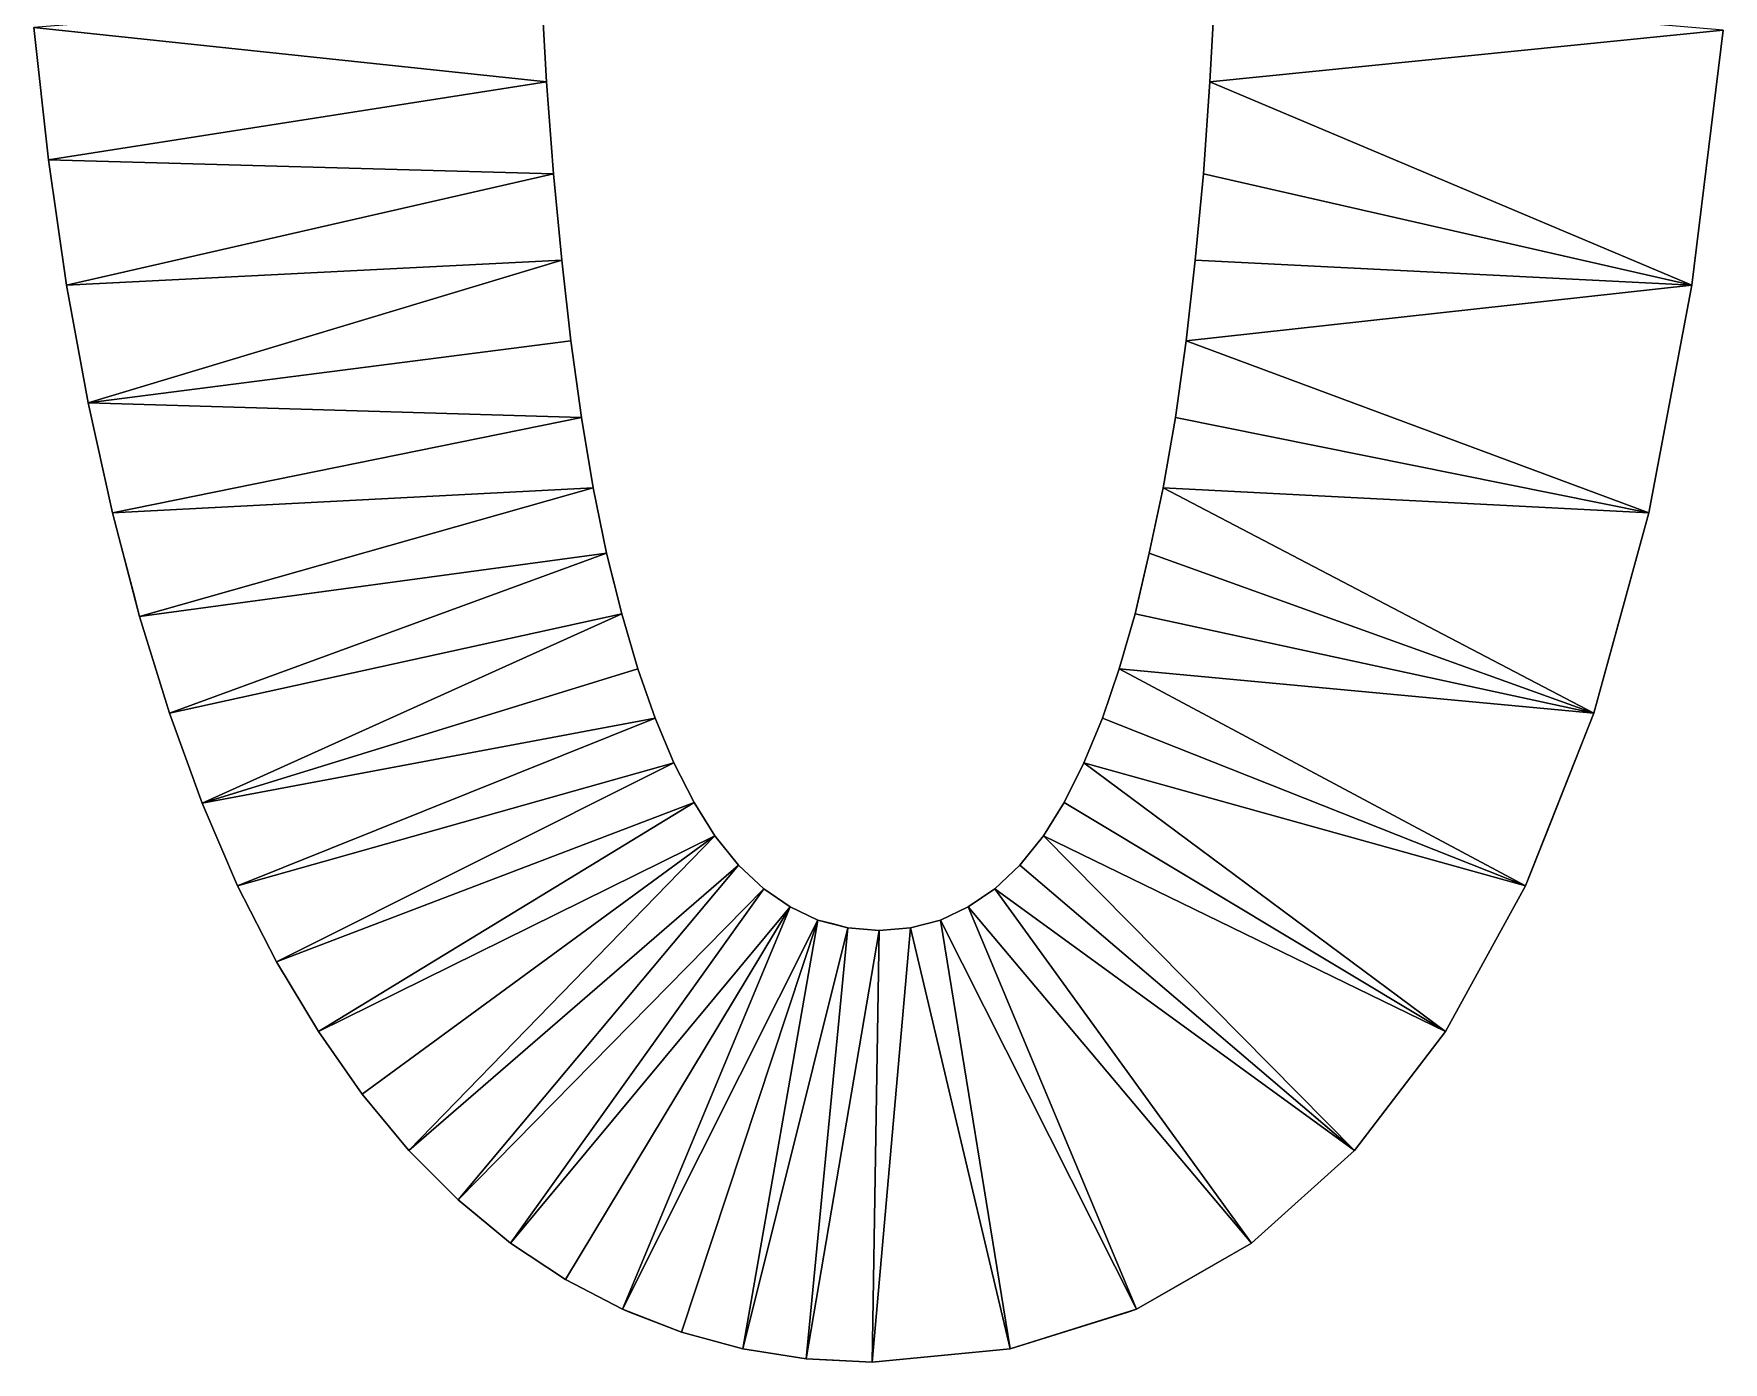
# Model space of a CAD drawing. Extents: x -29.1 to 29.1, y -25 to 25.
# Drawn here: x 13.187 to 15.615, y 3 to 4.908 of the extents above; entities that cross this region are included whole.
import ezdxf

# ---------------------------------------------------------------- set-up
doc = ezdxf.new("R2010")
doc.units = 0
doc.header["$MEASUREMENT"] = 0
doc.layers.add('ConstrLine', color=7, linetype='Continuous')
doc.layers.add('ObjLayer', color=2, linetype='Continuous')

msp = doc.modelspace()

# ---------------------------------------------------------------- linework, layer by layer
at = {"layer": 'ConstrLine'}
for p, q in [((13.924, 4.839, 4), (13.916, 4.976, 4)), ((14.885, 4.976, 4), (14.877, 4.839, 4)), ((13.187, 4.917, 4), (13.208, 4.727, 4)), ((15.57, 4.547, 4), (15.615, 4.913, 4)), ((13.934, 4.707, 4), (13.924, 4.839, 4)), ((14.877, 4.839, 4), (14.868, 4.707, 4)), ((13.208, 4.727, 4), (13.234, 4.547, 4)), ((13.946, 4.583, 4), (13.934, 4.707, 4)), ((14.868, 4.707, 4), (14.856, 4.583, 4)), ((13.959, 4.467, 4), (13.946, 4.583, 4)), ((14.856, 4.583, 4), (14.843, 4.467, 4)), ((13.234, 4.547, 4), (13.265, 4.378, 4)), ((15.508, 4.22, 4), (15.57, 4.547, 4)), ((13.974, 4.357, 4), (13.959, 4.467, 4)), ((14.843, 4.467, 4), (14.828, 4.357, 4)), ((13.265, 4.378, 4), (13.3, 4.22, 4)), ((13.991, 4.256, 4), (13.974, 4.357, 4)), ((14.828, 4.357, 4), (14.81, 4.256, 4)), ((14.01, 4.162, 4), (13.991, 4.256, 4)), ((14.81, 4.256, 4), (14.79, 4.162, 4)), ((13.3, 4.22, 4), (13.339, 4.071, 4)), ((15.429, 3.932, 4), (15.508, 4.22, 4)), ((14.032, 4.075, 4), (14.01, 4.162, 4)), ((14.79, 4.162, 4), (14.77, 4.075, 4)), ((13.339, 4.071, 4), (13.382, 3.932, 4)), ((14.055, 3.996, 4), (14.032, 4.075, 4)), ((14.77, 4.075, 4), (14.747, 3.996, 4)), ((14.08, 3.925, 4), (14.055, 3.996, 4)), ((14.747, 3.996, 4), (14.723, 3.925, 4)), ((13.382, 3.932, 4), (13.429, 3.803, 4)), ((14.107, 3.861, 4), (14.08, 3.925, 4)), ((14.723, 3.925, 4), (14.696, 3.861, 4)), ((15.331, 3.684, 4), (15.429, 3.932, 4)), ((14.136, 3.804, 4), (14.107, 3.861, 4)), ((14.696, 3.861, 4), (14.668, 3.804, 4)), ((13.429, 3.803, 4), (13.48, 3.684, 4)), ((14.166, 3.756, 4), (14.136, 3.804, 4)), ((14.668, 3.804, 4), (14.638, 3.756, 4)), ((14.2, 3.714, 4), (14.166, 3.756, 4)), ((14.638, 3.756, 4), (14.604, 3.714, 4)), ((14.236, 3.68, 4), (14.2, 3.714, 4)), ((14.604, 3.714, 4), (14.568, 3.68, 4)), ((13.48, 3.684, 4), (13.536, 3.575, 4)), ((14.274, 3.654, 4), (14.236, 3.68, 4)), ((14.568, 3.68, 4), (14.53, 3.654, 4)), ((15.216, 3.475, 4), (15.331, 3.684, 4)), ((14.314, 3.635, 4), (14.274, 3.654, 4)), ((14.53, 3.654, 4), (14.49, 3.635, 4)), ((14.357, 3.624, 4), (14.314, 3.635, 4)), ((14.402, 3.62, 4), (14.357, 3.624, 4)), ((14.447, 3.624, 4), (14.402, 3.62, 4)), ((14.49, 3.635, 4), (14.447, 3.624, 4)), ((13.536, 3.575, 4), (13.596, 3.475, 4)), ((13.596, 3.475, 4), (13.659, 3.385, 4)), ((15.085, 3.304, 4), (15.216, 3.475, 4)), ((13.659, 3.385, 4), (13.726, 3.304, 4)), ((13.726, 3.304, 4), (13.797, 3.233, 4)), ((14.937, 3.171, 4), (15.085, 3.304, 4)), ((13.797, 3.233, 4), (13.872, 3.171, 4)), ((14.772, 3.076, 4), (14.937, 3.171, 4)), ((14.59, 3.019, 4), (14.772, 3.076, 4))]:
    msp.add_line(p, q, dxfattribs=at)
for points in [[(13.924, 4.839, 5), (13.916, 4.976, 5), (13.187, 4.917, 5)], [(13.916, 4.976, 4), (13.916, 4.976, 5), (13.924, 4.839, 5)], [(13.916, 4.976, 4), (13.924, 4.839, 5), (13.924, 4.839, 4)], [(14.885, 4.976, 5), (14.877, 4.839, 5), (15.615, 4.913, 5)], [(14.885, 4.976, 4), (14.877, 4.839, 4), (14.877, 4.839, 5)], [(14.885, 4.976, 4), (14.877, 4.839, 5), (14.885, 4.976, 5)], [(13.187, 4.917, 5), (13.208, 4.727, 5), (13.924, 4.839, 5)], [(13.187, 4.917, 4), (13.208, 4.727, 4), (13.208, 4.727, 5)], [(13.187, 4.917, 4), (13.208, 4.727, 5), (13.187, 4.917, 5)], [(15.57, 4.547, 5), (15.615, 4.913, 5), (14.877, 4.839, 5)], [(15.615, 4.913, 4), (15.615, 4.913, 5), (15.57, 4.547, 5)], [(15.615, 4.913, 4), (15.57, 4.547, 5), (15.57, 4.547, 4)], [(13.934, 4.707, 5), (13.924, 4.839, 5), (13.208, 4.727, 5)], [(13.924, 4.839, 4), (13.924, 4.839, 5), (13.934, 4.707, 5)], [(13.924, 4.839, 4), (13.934, 4.707, 5), (13.934, 4.707, 4)], [(14.877, 4.839, 5), (14.868, 4.707, 5), (15.57, 4.547, 5)], [(14.877, 4.839, 4), (14.868, 4.707, 4), (14.868, 4.707, 5)], [(14.877, 4.839, 4), (14.868, 4.707, 5), (14.877, 4.839, 5)], [(13.208, 4.727, 5), (13.234, 4.547, 5), (13.934, 4.707, 5)], [(13.208, 4.727, 4), (13.234, 4.547, 4), (13.234, 4.547, 5)], [(13.208, 4.727, 4), (13.234, 4.547, 5), (13.208, 4.727, 5)], [(13.946, 4.583, 5), (13.934, 4.707, 5), (13.234, 4.547, 5)], [(13.934, 4.707, 4), (13.934, 4.707, 5), (13.946, 4.583, 5)], [(13.934, 4.707, 4), (13.946, 4.583, 5), (13.946, 4.583, 4)], [(14.868, 4.707, 5), (14.856, 4.583, 5), (15.57, 4.547, 5)], [(14.868, 4.707, 4), (14.856, 4.583, 4), (14.856, 4.583, 5)], [(14.868, 4.707, 4), (14.856, 4.583, 5), (14.868, 4.707, 5)], [(13.234, 4.547, 5), (13.265, 4.378, 5), (13.946, 4.583, 5)], [(13.959, 4.467, 5), (13.946, 4.583, 5), (13.265, 4.378, 5)], [(13.946, 4.583, 4), (13.946, 4.583, 5), (13.959, 4.467, 5)], [(13.946, 4.583, 4), (13.959, 4.467, 5), (13.959, 4.467, 4)], [(14.856, 4.583, 5), (14.843, 4.467, 5), (15.57, 4.547, 5)], [(14.856, 4.583, 4), (14.843, 4.467, 4), (14.843, 4.467, 5)], [(14.856, 4.583, 4), (14.843, 4.467, 5), (14.856, 4.583, 5)], [(13.234, 4.547, 4), (13.265, 4.378, 4), (13.265, 4.378, 5)], [(13.234, 4.547, 4), (13.265, 4.378, 5), (13.234, 4.547, 5)], [(15.508, 4.22, 5), (15.57, 4.547, 5), (14.843, 4.467, 5)], [(15.57, 4.547, 4), (15.57, 4.547, 5), (15.508, 4.22, 5)], [(15.57, 4.547, 4), (15.508, 4.22, 5), (15.508, 4.22, 4)], [(13.974, 4.357, 5), (13.959, 4.467, 5), (13.265, 4.378, 5)], [(13.959, 4.467, 4), (13.959, 4.467, 5), (13.974, 4.357, 5)], [(13.959, 4.467, 4), (13.974, 4.357, 5), (13.974, 4.357, 4)], [(14.843, 4.467, 5), (14.828, 4.357, 5), (15.508, 4.22, 5)], [(14.843, 4.467, 4), (14.828, 4.357, 4), (14.828, 4.357, 5)], [(14.843, 4.467, 4), (14.828, 4.357, 5), (14.843, 4.467, 5)], [(13.265, 4.378, 5), (13.3, 4.22, 5), (13.974, 4.357, 5)], [(13.265, 4.378, 4), (13.3, 4.22, 4), (13.3, 4.22, 5)], [(13.265, 4.378, 4), (13.3, 4.22, 5), (13.265, 4.378, 5)], [(13.991, 4.256, 5), (13.974, 4.357, 5), (13.3, 4.22, 5)], [(13.974, 4.357, 4), (13.974, 4.357, 5), (13.991, 4.256, 5)], [(13.974, 4.357, 4), (13.991, 4.256, 5), (13.991, 4.256, 4)], [(14.828, 4.357, 5), (14.81, 4.256, 5), (15.508, 4.22, 5)], [(14.828, 4.357, 4), (14.81, 4.256, 4), (14.81, 4.256, 5)], [(14.828, 4.357, 4), (14.81, 4.256, 5), (14.828, 4.357, 5)], [(13.3, 4.22, 5), (13.339, 4.071, 5), (13.991, 4.256, 5)], [(14.01, 4.162, 5), (13.991, 4.256, 5), (13.339, 4.071, 5)], [(13.991, 4.256, 4), (13.991, 4.256, 5), (14.01, 4.162, 5)], [(13.991, 4.256, 4), (14.01, 4.162, 5), (14.01, 4.162, 4)], [(14.81, 4.256, 5), (14.79, 4.162, 5), (15.429, 3.932, 5)], [(14.81, 4.256, 4), (14.79, 4.162, 4), (14.79, 4.162, 5)], [(14.81, 4.256, 4), (14.79, 4.162, 5), (14.81, 4.256, 5)], [(15.429, 3.932, 5), (15.508, 4.22, 5), (14.81, 4.256, 5)], [(13.3, 4.22, 4), (13.312, 4.1741, 4), (13.3, 4.22, 5)], [(13.312, 4.1741, 4), (13.339, 4.071, 5), (13.3, 4.22, 5)], [(15.508, 4.22, 5), (15.429, 3.932, 5), (15.474, 4.096, 4)], [(15.508, 4.22, 4), (15.508, 4.22, 5), (15.474, 4.096, 4)], [(13.312, 4.1741, 4), (13.3325, 4.096, 4), (13.339, 4.071, 5)], [(13.339, 4.071, 5), (13.382, 3.932, 5), (14.01, 4.162, 5)], [(14.032, 4.075, 5), (14.01, 4.162, 5), (13.382, 3.932, 5)], [(14.01, 4.162, 4), (14.01, 4.162, 5), (14.0267, 4.096, 4)], [(14.01, 4.162, 5), (14.032, 4.075, 5), (14.0267, 4.096, 4)], [(14.77, 4.075, 5), (15.429, 3.932, 5), (14.79, 4.162, 5)], [(14.77, 4.075, 5), (14.79, 4.162, 5), (14.7748, 4.096, 4)], [(14.79, 4.162, 4), (14.7748, 4.096, 4), (14.79, 4.162, 5)], [(13.3325, 4.096, 4), (13.339, 4.071, 4), (13.339, 4.071, 5)], [(14.032, 4.075, 4), (14.0267, 4.096, 4), (14.032, 4.075, 5)], [(14.7748, 4.096, 4), (14.77, 4.075, 4), (14.77, 4.075, 5)], [(15.429, 3.932, 4), (15.474, 4.096, 4), (15.429, 3.932, 5)], [(13.339, 4.071, 4), (13.382, 3.932, 4), (13.382, 3.932, 5)], [(13.339, 4.071, 4), (13.382, 3.932, 5), (13.339, 4.071, 5)], [(13.382, 3.932, 5), (13.429, 3.803, 5), (14.032, 4.075, 5)], [(14.055, 3.996, 5), (14.032, 4.075, 5), (13.429, 3.803, 5)], [(14.032, 4.075, 4), (14.032, 4.075, 5), (14.055, 3.996, 5)], [(14.032, 4.075, 4), (14.055, 3.996, 5), (14.055, 3.996, 4)], [(14.77, 4.075, 5), (14.747, 3.996, 5), (15.429, 3.932, 5)], [(14.77, 4.075, 4), (14.747, 3.996, 4), (14.747, 3.996, 5)], [(14.77, 4.075, 4), (14.747, 3.996, 5), (14.77, 4.075, 5)], [(14.08, 3.925, 5), (14.055, 3.996, 5), (13.429, 3.803, 5)], [(14.055, 3.996, 4), (14.055, 3.996, 5), (14.08, 3.925, 5)], [(14.055, 3.996, 4), (14.08, 3.925, 5), (14.08, 3.925, 4)], [(14.723, 3.925, 5), (15.331, 3.684, 5), (14.747, 3.996, 5)], [(14.747, 3.996, 4), (14.723, 3.925, 4), (14.723, 3.925, 5)], [(14.747, 3.996, 4), (14.723, 3.925, 5), (14.747, 3.996, 5)], [(15.429, 3.932, 5), (14.747, 3.996, 5), (15.331, 3.684, 5)], [(13.382, 3.932, 4), (13.429, 3.803, 4), (13.429, 3.803, 5)], [(13.382, 3.932, 4), (13.429, 3.803, 5), (13.382, 3.932, 5)], [(13.429, 3.803, 5), (13.48, 3.684, 5), (14.08, 3.925, 5)], [(14.107, 3.861, 5), (14.08, 3.925, 5), (13.48, 3.684, 5)], [(14.08, 3.925, 4), (14.08, 3.925, 5), (14.107, 3.861, 5)], [(14.08, 3.925, 4), (14.107, 3.861, 5), (14.107, 3.861, 4)], [(14.696, 3.861, 5), (15.331, 3.684, 5), (14.723, 3.925, 5)], [(14.723, 3.925, 4), (14.696, 3.861, 4), (14.696, 3.861, 5)], [(14.723, 3.925, 4), (14.696, 3.861, 5), (14.723, 3.925, 5)], [(15.429, 3.932, 5), (15.331, 3.684, 5), (15.36, 3.7574, 4)], [(15.429, 3.932, 4), (15.429, 3.932, 5), (15.36, 3.7574, 4)], [(13.48, 3.684, 5), (13.536, 3.575, 5), (14.107, 3.861, 5)], [(14.136, 3.804, 5), (14.107, 3.861, 5), (13.536, 3.575, 5)], [(14.107, 3.861, 4), (14.107, 3.861, 5), (14.136, 3.804, 5)], [(14.107, 3.861, 4), (14.136, 3.804, 5), (14.136, 3.804, 4)], [(14.668, 3.804, 5), (15.216, 3.475, 5), (14.696, 3.861, 5)], [(14.696, 3.861, 4), (14.668, 3.804, 4), (14.668, 3.804, 5)], [(14.696, 3.861, 4), (14.668, 3.804, 5), (14.696, 3.861, 5)], [(15.331, 3.684, 5), (14.696, 3.861, 5), (15.216, 3.475, 5)], [(13.429, 3.803, 4), (13.48, 3.684, 4), (13.48, 3.684, 5)], [(13.429, 3.803, 4), (13.48, 3.684, 5), (13.429, 3.803, 5)], [(13.536, 3.575, 5), (13.596, 3.475, 5), (14.136, 3.804, 5)], [(14.166, 3.756, 5), (14.136, 3.804, 5), (13.596, 3.475, 5)], [(14.136, 3.804, 4), (14.136, 3.804, 5), (14.166, 3.756, 5)], [(14.136, 3.804, 4), (14.166, 3.756, 5), (14.166, 3.756, 4)], [(14.668, 3.804, 5), (14.638, 3.756, 5), (15.216, 3.475, 5)], [(14.668, 3.804, 4), (14.638, 3.756, 4), (14.638, 3.756, 5)], [(14.668, 3.804, 4), (14.638, 3.756, 5), (14.668, 3.804, 5)], [(13.659, 3.385, 5), (14.166, 3.756, 5), (13.596, 3.475, 5)], [(13.726, 3.304, 5), (14.166, 3.756, 5), (13.659, 3.385, 5)], [(14.166, 3.756, 5), (13.726, 3.304, 5), (14.2, 3.714, 5)], [(14.166, 3.756, 4), (14.166, 3.756, 5), (14.2, 3.714, 5)], [(14.166, 3.756, 4), (14.2, 3.714, 5), (14.2, 3.714, 4)], [(14.638, 3.756, 5), (14.604, 3.714, 5), (15.085, 3.304, 5)], [(14.638, 3.756, 4), (14.604, 3.714, 4), (14.604, 3.714, 5)], [(14.638, 3.756, 4), (14.604, 3.714, 5), (14.638, 3.756, 5)], [(15.085, 3.304, 5), (15.216, 3.475, 5), (14.638, 3.756, 5)], [(15.331, 3.684, 4), (15.36, 3.7574, 4), (15.331, 3.684, 5)], [(13.797, 3.233, 5), (14.2, 3.714, 5), (13.726, 3.304, 5)], [(14.2, 3.714, 5), (13.797, 3.233, 5), (14.236, 3.68, 5)], [(14.2, 3.714, 4), (14.2, 3.714, 5), (14.236, 3.68, 5)], [(14.2, 3.714, 4), (14.236, 3.68, 5), (14.236, 3.68, 4)], [(14.604, 3.714, 5), (14.568, 3.68, 5), (15.085, 3.304, 5)], [(14.568, 3.68, 4), (14.568, 3.68, 5), (14.604, 3.714, 5)], [(14.568, 3.68, 4), (14.604, 3.714, 5), (14.604, 3.714, 4)], [(13.48, 3.684, 4), (13.536, 3.575, 4), (13.536, 3.575, 5)], [(13.48, 3.684, 4), (13.536, 3.575, 5), (13.48, 3.684, 5)], [(13.872, 3.171, 5), (14.236, 3.68, 5), (13.797, 3.233, 5)], [(14.274, 3.654, 5), (14.236, 3.68, 5), (13.872, 3.171, 5)], [(14.236, 3.68, 4), (14.236, 3.68, 5), (14.274, 3.654, 5)], [(14.236, 3.68, 4), (14.274, 3.654, 5), (14.274, 3.654, 4)], [(14.568, 3.68, 5), (14.53, 3.654, 5), (14.937, 3.171, 5)], [(14.53, 3.654, 4), (14.53, 3.654, 5), (14.568, 3.68, 5)], [(14.53, 3.654, 4), (14.568, 3.68, 5), (14.568, 3.68, 4)], [(14.937, 3.171, 5), (15.085, 3.304, 5), (14.568, 3.68, 5)], [(15.331, 3.684, 4), (15.331, 3.684, 5), (15.216, 3.475, 5)], [(15.331, 3.684, 4), (15.216, 3.475, 5), (15.216, 3.475, 4)], [(13.872, 3.171, 5), (13.951, 3.119, 5), (14.274, 3.654, 5)], [(13.951, 3.119, 5), (14.033, 3.076, 5), (14.274, 3.654, 5)], [(14.314, 3.635, 5), (14.274, 3.654, 5), (14.033, 3.076, 5)], [(14.274, 3.654, 4), (14.274, 3.654, 5), (14.314, 3.635, 5)], [(14.274, 3.654, 4), (14.314, 3.635, 5), (14.314, 3.635, 4)], [(14.53, 3.654, 5), (14.49, 3.635, 5), (14.772, 3.076, 5)], [(14.49, 3.635, 4), (14.49, 3.635, 5), (14.53, 3.654, 5)], [(14.49, 3.635, 4), (14.53, 3.654, 5), (14.53, 3.654, 4)], [(14.772, 3.076, 5), (14.937, 3.171, 5), (14.53, 3.654, 5)], [(14.314, 3.635, 5), (14.033, 3.076, 5), (14.118, 3.043, 5)], [(14.118, 3.043, 5), (14.206, 3.019, 5), (14.314, 3.635, 5)], [(14.357, 3.624, 5), (14.314, 3.635, 5), (14.206, 3.019, 5)], [(14.206, 3.019, 5), (14.297, 3.005, 5), (14.357, 3.624, 5)], [(14.402, 3.62, 5), (14.357, 3.624, 5), (14.297, 3.005, 5)], [(14.297, 3.005, 5), (14.392, 3, 5), (14.402, 3.62, 5)], [(14.314, 3.635, 4), (14.314, 3.635, 5), (14.336, 3.6294, 4)], [(14.314, 3.635, 5), (14.357, 3.624, 5), (14.336, 3.6294, 4)], [(14.357, 3.624, 4), (14.336, 3.6294, 4), (14.357, 3.624, 5)], [(14.357, 3.624, 4), (14.357, 3.624, 5), (14.402, 3.62, 5)], [(14.357, 3.624, 4), (14.402, 3.62, 5), (14.402, 3.62, 4)], [(14.447, 3.624, 5), (14.402, 3.62, 5), (14.392, 3, 5)], [(14.392, 3, 5), (14.59, 3.019, 5), (14.447, 3.624, 5)], [(14.402, 3.62, 4), (14.402, 3.62, 5), (14.447, 3.624, 5)], [(14.402, 3.62, 4), (14.447, 3.624, 5), (14.447, 3.624, 4)], [(14.49, 3.635, 5), (14.447, 3.624, 5), (14.59, 3.019, 5)], [(14.447, 3.624, 4), (14.447, 3.624, 5), (14.49, 3.635, 5)], [(14.447, 3.624, 4), (14.49, 3.635, 5), (14.49, 3.635, 4)], [(14.59, 3.019, 5), (14.772, 3.076, 5), (14.49, 3.635, 5)], [(13.536, 3.575, 4), (13.596, 3.475, 4), (13.596, 3.475, 5)], [(13.536, 3.575, 4), (13.596, 3.475, 5), (13.536, 3.575, 5)], [(13.596, 3.475, 4), (13.659, 3.385, 4), (13.659, 3.385, 5)], [(13.596, 3.475, 4), (13.659, 3.385, 5), (13.596, 3.475, 5)], [(15.216, 3.475, 4), (15.216, 3.475, 5), (15.085, 3.304, 5)], [(15.216, 3.475, 4), (15.085, 3.304, 5), (15.085, 3.304, 4)], [(13.659, 3.385, 4), (13.726, 3.304, 4), (13.726, 3.304, 5)], [(13.659, 3.385, 4), (13.726, 3.304, 5), (13.659, 3.385, 5)], [(13.726, 3.304, 4), (13.797, 3.233, 4), (13.797, 3.233, 5)], [(13.726, 3.304, 4), (13.797, 3.233, 5), (13.726, 3.304, 5)], [(14.937, 3.171, 4), (15.085, 3.304, 4), (15.085, 3.304, 5)], [(14.937, 3.171, 4), (15.085, 3.304, 5), (14.937, 3.171, 5)], [(13.872, 3.171, 5), (13.797, 3.233, 5), (13.824, 3.2107, 4)], [(13.797, 3.233, 4), (13.824, 3.2107, 4), (13.797, 3.233, 5)], [(13.824, 3.2107, 4), (13.872, 3.171, 4), (13.872, 3.171, 5)], [(13.872, 3.171, 4), (13.951, 3.119, 4), (13.951, 3.119, 5)], [(13.872, 3.171, 4), (13.951, 3.119, 5), (13.872, 3.171, 5)], [(14.848, 3.1198, 4), (14.937, 3.171, 5), (14.772, 3.076, 5)], [(14.848, 3.1198, 4), (14.937, 3.171, 4), (14.937, 3.171, 5)], [(13.951, 3.119, 4), (14.033, 3.076, 4), (14.033, 3.076, 5)], [(13.951, 3.119, 4), (14.033, 3.076, 5), (13.951, 3.119, 5)], [(14.772, 3.076, 4), (14.848, 3.1198, 4), (14.772, 3.076, 5)], [(14.033, 3.076, 4), (14.0433, 3.072, 4), (14.033, 3.076, 5)], [(14.0433, 3.072, 4), (14.118, 3.043, 5), (14.033, 3.076, 5)], [(14.0433, 3.072, 4), (14.118, 3.043, 4), (14.118, 3.043, 5)], [(14.772, 3.076, 5), (14.59, 3.019, 5), (14.7592, 3.072, 4)], [(14.59, 3.019, 4), (14.7592, 3.072, 4), (14.59, 3.019, 5)], [(14.7592, 3.072, 4), (14.772, 3.076, 4), (14.772, 3.076, 5)], [(14.118, 3.043, 4), (14.206, 3.019, 4), (14.206, 3.019, 5)], [(14.118, 3.043, 4), (14.206, 3.019, 5), (14.118, 3.043, 5)], [(14.206, 3.019, 4), (14.297, 3.005, 4), (14.297, 3.005, 5)], [(14.206, 3.019, 4), (14.297, 3.005, 5), (14.206, 3.019, 5)], [(14.392, 3, 5), (14.392, 3, 4), (14.59, 3.019, 4)], [(14.392, 3, 5), (14.59, 3.019, 4), (14.59, 3.019, 5)], [(14.297, 3.005, 4), (14.336, 3.0029, 4), (14.297, 3.005, 5)], [(14.336, 3.0029, 4), (14.392, 3, 5), (14.297, 3.005, 5)], [(14.336, 3.0029, 4), (14.392, 3, 4), (14.392, 3, 5)]]:
    msp.add_3dface(points, dxfattribs=at)
at = {"layer": 'ObjLayer'}
for p, q in [((13.924, 4.839, 5), (13.916, 4.976, 5)), ((14.885, 4.976, 5), (14.877, 4.839, 5)), ((13.208, 4.727, 5), (13.187, 4.917, 5)), ((15.615, 4.913, 5), (15.57, 4.547, 5)), ((13.934, 4.707, 5), (13.924, 4.839, 5)), ((14.877, 4.839, 5), (14.868, 4.707, 5)), ((13.234, 4.547, 5), (13.208, 4.727, 5)), ((13.946, 4.583, 5), (13.934, 4.707, 5)), ((14.868, 4.707, 5), (14.856, 4.583, 5)), ((13.959, 4.467, 5), (13.946, 4.583, 5)), ((14.856, 4.583, 5), (14.843, 4.467, 5)), ((13.265, 4.378, 5), (13.234, 4.547, 5)), ((15.57, 4.547, 5), (15.508, 4.22, 5)), ((13.974, 4.357, 5), (13.959, 4.467, 5)), ((14.843, 4.467, 5), (14.828, 4.357, 5)), ((13.3, 4.22, 5), (13.265, 4.378, 5)), ((13.991, 4.256, 5), (13.974, 4.357, 5)), ((14.828, 4.357, 5), (14.81, 4.256, 5)), ((14.01, 4.162, 5), (13.991, 4.256, 5)), ((14.81, 4.256, 5), (14.79, 4.162, 5)), ((13.339, 4.071, 5), (13.3, 4.22, 5)), ((15.508, 4.22, 5), (15.429, 3.932, 5)), ((14.032, 4.075, 5), (14.01, 4.162, 5)), ((14.79, 4.162, 5), (14.77, 4.075, 5)), ((13.382, 3.932, 5), (13.339, 4.071, 5)), ((14.055, 3.996, 5), (14.032, 4.075, 5)), ((14.77, 4.075, 5), (14.747, 3.996, 5)), ((14.08, 3.925, 5), (14.055, 3.996, 5)), ((14.747, 3.996, 5), (14.723, 3.925, 5)), ((13.429, 3.803, 5), (13.382, 3.932, 5)), ((14.107, 3.861, 5), (14.08, 3.925, 5)), ((14.723, 3.925, 5), (14.696, 3.861, 5)), ((15.429, 3.932, 5), (15.331, 3.684, 5)), ((14.136, 3.804, 5), (14.107, 3.861, 5)), ((14.696, 3.861, 5), (14.668, 3.804, 5)), ((13.48, 3.684, 5), (13.429, 3.803, 5)), ((14.166, 3.756, 5), (14.136, 3.804, 5)), ((14.668, 3.804, 5), (14.638, 3.756, 5)), ((14.2, 3.714, 5), (14.166, 3.756, 5)), ((14.638, 3.756, 5), (14.604, 3.714, 5)), ((14.236, 3.68, 5), (14.2, 3.714, 5)), ((14.604, 3.714, 5), (14.568, 3.68, 5)), ((13.536, 3.575, 5), (13.48, 3.684, 5)), ((14.274, 3.654, 5), (14.236, 3.68, 5)), ((14.568, 3.68, 5), (14.53, 3.654, 5)), ((15.331, 3.684, 5), (15.216, 3.475, 5)), ((14.314, 3.635, 5), (14.274, 3.654, 5)), ((14.53, 3.654, 5), (14.49, 3.635, 5)), ((14.357, 3.624, 5), (14.314, 3.635, 5)), ((14.402, 3.62, 5), (14.357, 3.624, 5)), ((14.447, 3.624, 5), (14.402, 3.62, 5)), ((14.49, 3.635, 5), (14.447, 3.624, 5)), ((13.596, 3.475, 5), (13.536, 3.575, 5)), ((13.659, 3.385, 5), (13.596, 3.475, 5)), ((15.216, 3.475, 5), (15.085, 3.304, 5)), ((13.726, 3.304, 5), (13.659, 3.385, 5)), ((13.797, 3.233, 5), (13.726, 3.304, 5)), ((15.085, 3.304, 5), (14.937, 3.171, 5)), ((13.872, 3.171, 5), (13.797, 3.233, 5)), ((13.951, 3.119, 5), (13.872, 3.171, 5)), ((14.937, 3.171, 5), (14.772, 3.076, 5)), ((14.033, 3.076, 5), (13.951, 3.119, 5)), ((14.118, 3.043, 5), (14.033, 3.076, 5)), ((14.772, 3.076, 5), (14.59, 3.019, 5)), ((14.206, 3.019, 5), (14.118, 3.043, 5)), ((14.297, 3.005, 5), (14.206, 3.019, 5)), ((14.59, 3.019, 5), (14.392, 3, 5)), ((14.392, 3, 5), (14.297, 3.005, 5))]:
    msp.add_line(p, q, dxfattribs=at)

doc.saveas('drawing.dxf')
